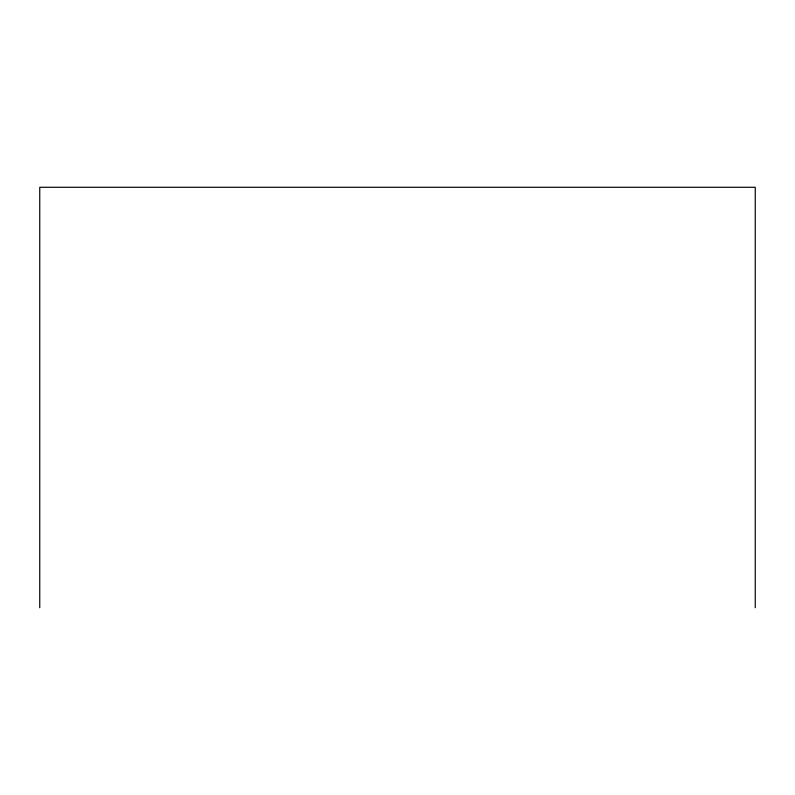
<?xml version="1.0" encoding="UTF-8"?>
<svg xmlns="http://www.w3.org/2000/svg" width="795" height="795" viewBox="0 0 795 795"><rect width="100%" height="100%" fill="white"/><g stroke="black" fill="none" stroke-linecap="round" stroke-linejoin="round"><path stroke-width="1.19" d="M755.25 607.718L755.25 187.282L39.75 187.282L39.75 607.718"/></g></svg>
